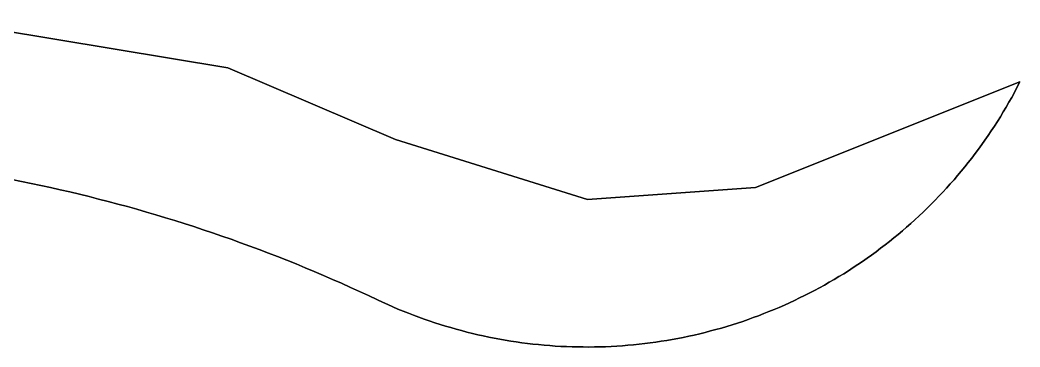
# Model space of a CAD drawing. Header units: inches. Extents: x 130170 to 284068, y 377793 to 804530.
# Drawn here: x 197659.9 to 197783.3, y 580511.6 to 580552 of the extents above; entities that cross this region are included whole.
import ezdxf

# ---------------------------------------------------------------- set-up
doc = ezdxf.new("R2010")
doc.units = ezdxf.units.IN
doc.header["$MEASUREMENT"] = 0
doc.layers.add('muni_il', color=7, linetype='Continuous')

msp = doc.modelspace()

# ---------------------------------------------------------------- linework, layer by layer
at = {"layer": 'muni_il'}
for points in [[(197649.98, 580551.99), (197685.5, 580546.08), (197706.21, 580537.21), (197729.89, 580529.81), (197750.6, 580531.29), (197783.25, 580544.34), (197783.2, 580544.25), (197782.88, 580543.63), (197782.56, 580543.02), (197782.23, 580542.42), (197781.89, 580541.82), (197781.54, 580541.22), (197781.19, 580540.62), (197780.83, 580540.03), (197780.46, 580539.45), (197780.09, 580538.87), (197779.71, 580538.29), (197779.32, 580537.72), (197778.93, 580537.15), (197778.53, 580536.59), (197778.13, 580536.03), (197777.71, 580535.47), (197777.3, 580534.92), (197776.87, 580534.38), (197776.44, 580533.84), (197776, 580533.3), (197775.56, 580532.78), (197775.11, 580532.25), (197774.65, 580531.73), (197774.19, 580531.22), (197773.72, 580530.71), (197773.25, 580530.21), (197772.77, 580529.71), (197772.29, 580529.22), (197771.8, 580528.73), (197771.3, 580528.25), (197770.8, 580527.77), (197770.29, 580527.3), (197769.78, 580526.84), (197769.26, 580526.38), (197768.74, 580525.93), (197768.21, 580525.49), (197767.68, 580525.05), (197767.14, 580524.61), (197766.6, 580524.19), (197766.05, 580523.77), (197765.5, 580523.35), (197764.94, 580522.94), (197764.38, 580522.54), (197763.81, 580522.15), (197763.24, 580521.76), (197762.67, 580521.38), (197762.09, 580521), (197761.5, 580520.63), (197760.91, 580520.27), (197760.32, 580519.92), (197759.72, 580519.57), (197759.12, 580519.23), (197758.52, 580518.89), (197757.91, 580518.57), (197757.3, 580518.25), (197756.68, 580517.93), (197756.06, 580517.63), (197755.44, 580517.33), (197754.82, 580517.04), (197754.19, 580516.75), (197753.55, 580516.47), (197752.92, 580516.2), (197752.28, 580515.94), (197751.64, 580515.69), (197750.99, 580515.44), (197750.34, 580515.2), (197749.69, 580514.96), (197749.04, 580514.74), (197748.39, 580514.52), (197747.73, 580514.31), (197747.07, 580514.11), (197746.41, 580513.91), (197745.74, 580513.73), (197745.07, 580513.55), (197744.41, 580513.37), (197743.73, 580513.21), (197743.06, 580513.05), (197742.39, 580512.9), (197741.71, 580512.76), (197741.03, 580512.63), (197740.35, 580512.5), (197739.67, 580512.38), (197738.99, 580512.28), (197738.31, 580512.17), (197737.62, 580512.08), (197736.94, 580511.99), (197736.25, 580511.91), (197735.57, 580511.84), (197734.88, 580511.78), (197734.19, 580511.73), (197733.5, 580511.68), (197732.81, 580511.64), (197732.12, 580511.61), (197731.43, 580511.59), (197730.74, 580511.57), (197730.05, 580511.56), (197729.36, 580511.57), (197728.67, 580511.57), (197727.98, 580511.59), (197727.29, 580511.62), (197726.6, 580511.65), (197725.91, 580511.69), (197725.22, 580511.74), (197724.53, 580511.79), (197723.84, 580511.86), (197723.16, 580511.93), (197722.47, 580512.01), (197721.78, 580512.1), (197721.1, 580512.2), (197720.42, 580512.3), (197719.74, 580512.41), (197719.06, 580512.53), (197718.38, 580512.66), (197717.7, 580512.79), (197717.02, 580512.94), (197716.35, 580513.09), (197715.68, 580513.25), (197715.01, 580513.41), (197714.34, 580513.59), (197713.67, 580513.77), (197713.01, 580513.96), (197712.35, 580514.15), (197711.69, 580514.36), (197711.03, 580514.57), (197710.37, 580514.79), (197709.72, 580515.02), (197709.07, 580515.25), (197708.43, 580515.49), (197707.78, 580515.74), (197707.14, 580516), (197706.5, 580516.26), (197705.87, 580516.54), (197705.23, 580516.82), (197704.61, 580517.1), (197703.98, 580517.39), (197702.88, 580517.92), (197701.77, 580518.43), (197700.66, 580518.94), (197699.54, 580519.44), (197698.42, 580519.93), (197697.3, 580520.42), (197696.18, 580520.9), (197695.05, 580521.37), (197693.92, 580521.83), (197692.79, 580522.29), (197691.65, 580522.74), (197690.51, 580523.18), (197689.37, 580523.62), (197688.22, 580524.04), (197687.08, 580524.46), (197685.93, 580524.88), (197684.77, 580525.28), (197683.62, 580525.68), (197682.46, 580526.07), (197681.3, 580526.45), (197680.14, 580526.83), (197678.97, 580527.19), (197677.8, 580527.55), (197676.63, 580527.91), (197675.46, 580528.25), (197674.29, 580528.59), (197673.11, 580528.92), (197671.93, 580529.24), (197670.75, 580529.55), (197669.57, 580529.86), (197668.38, 580530.16), (197667.2, 580530.45), (197666.01, 580530.74), (197664.82, 580531.01), (197663.62, 580531.28), (197662.43, 580531.54), (197661.24, 580531.79), (197660.04, 580532.04), (197658.84, 580532.28)], [(197658.84, 580532.28), (197660.04, 580532.04), (197661.24, 580531.79), (197662.43, 580531.54), (197663.62, 580531.28), (197664.82, 580531.01), (197666.01, 580530.74), (197667.2, 580530.45), (197668.38, 580530.16), (197669.57, 580529.86), (197670.75, 580529.55), (197671.93, 580529.24), (197673.11, 580528.92), (197674.29, 580528.59), (197675.46, 580528.25), (197676.63, 580527.91), (197677.8, 580527.55), (197678.97, 580527.19), (197680.14, 580526.83), (197681.3, 580526.45), (197682.46, 580526.07), (197683.62, 580525.68), (197684.77, 580525.28), (197685.93, 580524.88), (197687.08, 580524.46), (197688.22, 580524.04), (197689.37, 580523.62), (197690.51, 580523.18), (197691.65, 580522.74), (197692.79, 580522.29), (197693.92, 580521.83), (197695.05, 580521.37), (197696.18, 580520.9), (197697.3, 580520.42), (197698.42, 580519.93), (197699.54, 580519.44), (197700.66, 580518.94), (197701.77, 580518.43), (197702.88, 580517.92), (197703.98, 580517.39), (197704.61, 580517.1), (197705.23, 580516.82), (197705.87, 580516.54), (197706.5, 580516.26), (197707.14, 580516), (197707.78, 580515.74), (197708.43, 580515.49), (197709.07, 580515.25), (197709.72, 580515.02), (197710.37, 580514.79), (197711.03, 580514.57), (197711.69, 580514.36), (197712.35, 580514.15), (197713.01, 580513.96), (197713.67, 580513.77), (197714.34, 580513.59), (197715.01, 580513.41), (197715.68, 580513.25), (197716.35, 580513.09), (197717.02, 580512.94), (197717.7, 580512.79), (197718.38, 580512.66), (197719.06, 580512.53), (197719.74, 580512.41), (197720.42, 580512.3), (197721.1, 580512.2), (197721.78, 580512.1), (197722.47, 580512.01), (197723.16, 580511.93), (197723.84, 580511.86), (197724.53, 580511.79), (197725.22, 580511.74), (197725.91, 580511.69), (197726.6, 580511.65), (197727.29, 580511.62), (197727.98, 580511.59), (197728.67, 580511.57), (197729.36, 580511.57), (197730.05, 580511.56), (197730.74, 580511.57), (197731.43, 580511.59), (197732.12, 580511.61), (197732.81, 580511.64), (197733.5, 580511.68), (197734.19, 580511.73), (197734.88, 580511.78), (197735.57, 580511.84), (197736.25, 580511.91), (197736.94, 580511.99), (197737.62, 580512.08), (197738.31, 580512.17), (197738.99, 580512.28), (197739.67, 580512.38), (197740.35, 580512.5), (197741.03, 580512.63), (197741.71, 580512.76), (197742.39, 580512.9), (197743.06, 580513.05), (197743.73, 580513.21), (197744.41, 580513.37), (197745.07, 580513.55), (197745.74, 580513.73), (197746.41, 580513.91), (197747.07, 580514.11), (197747.73, 580514.31), (197748.39, 580514.52), (197749.04, 580514.74), (197749.69, 580514.96), (197750.34, 580515.2), (197750.99, 580515.44), (197751.64, 580515.69), (197752.28, 580515.94), (197752.92, 580516.2), (197753.55, 580516.47), (197754.19, 580516.75), (197754.82, 580517.04), (197755.44, 580517.33), (197756.06, 580517.63), (197756.68, 580517.93), (197757.3, 580518.25), (197757.91, 580518.57), (197758.52, 580518.89), (197759.12, 580519.23), (197759.72, 580519.57), (197760.32, 580519.92), (197760.91, 580520.27), (197761.5, 580520.63), (197762.09, 580521), (197762.67, 580521.38), (197763.24, 580521.76), (197763.81, 580522.15), (197764.38, 580522.54), (197764.94, 580522.94), (197765.5, 580523.35), (197766.05, 580523.77), (197766.6, 580524.19), (197767.14, 580524.61), (197767.68, 580525.05), (197768.21, 580525.49), (197768.74, 580525.93), (197769.26, 580526.38), (197769.78, 580526.84), (197770.29, 580527.3), (197770.8, 580527.77), (197771.3, 580528.25), (197771.8, 580528.73), (197772.29, 580529.22), (197772.77, 580529.71), (197773.25, 580530.21), (197773.72, 580530.71), (197774.19, 580531.22), (197774.65, 580531.73), (197775.11, 580532.25), (197775.56, 580532.78), (197776, 580533.3), (197776.44, 580533.84), (197776.87, 580534.38), (197777.3, 580534.92), (197777.71, 580535.47), (197778.13, 580536.03), (197778.53, 580536.59), (197778.93, 580537.15), (197779.32, 580537.72), (197779.71, 580538.29), (197780.09, 580538.87), (197780.46, 580539.45), (197780.83, 580540.03), (197781.19, 580540.62), (197781.54, 580541.22), (197781.89, 580541.82), (197782.23, 580542.42), (197782.56, 580543.02), (197782.88, 580543.63), (197783.2, 580544.25), (197783.25, 580544.34), (197750.6, 580531.29), (197729.89, 580529.81), (197706.21, 580537.21), (197685.5, 580546.08), (197649.98, 580551.99)]]:
    msp.add_lwpolyline(points, dxfattribs=at)

doc.saveas('drawing.dxf')
